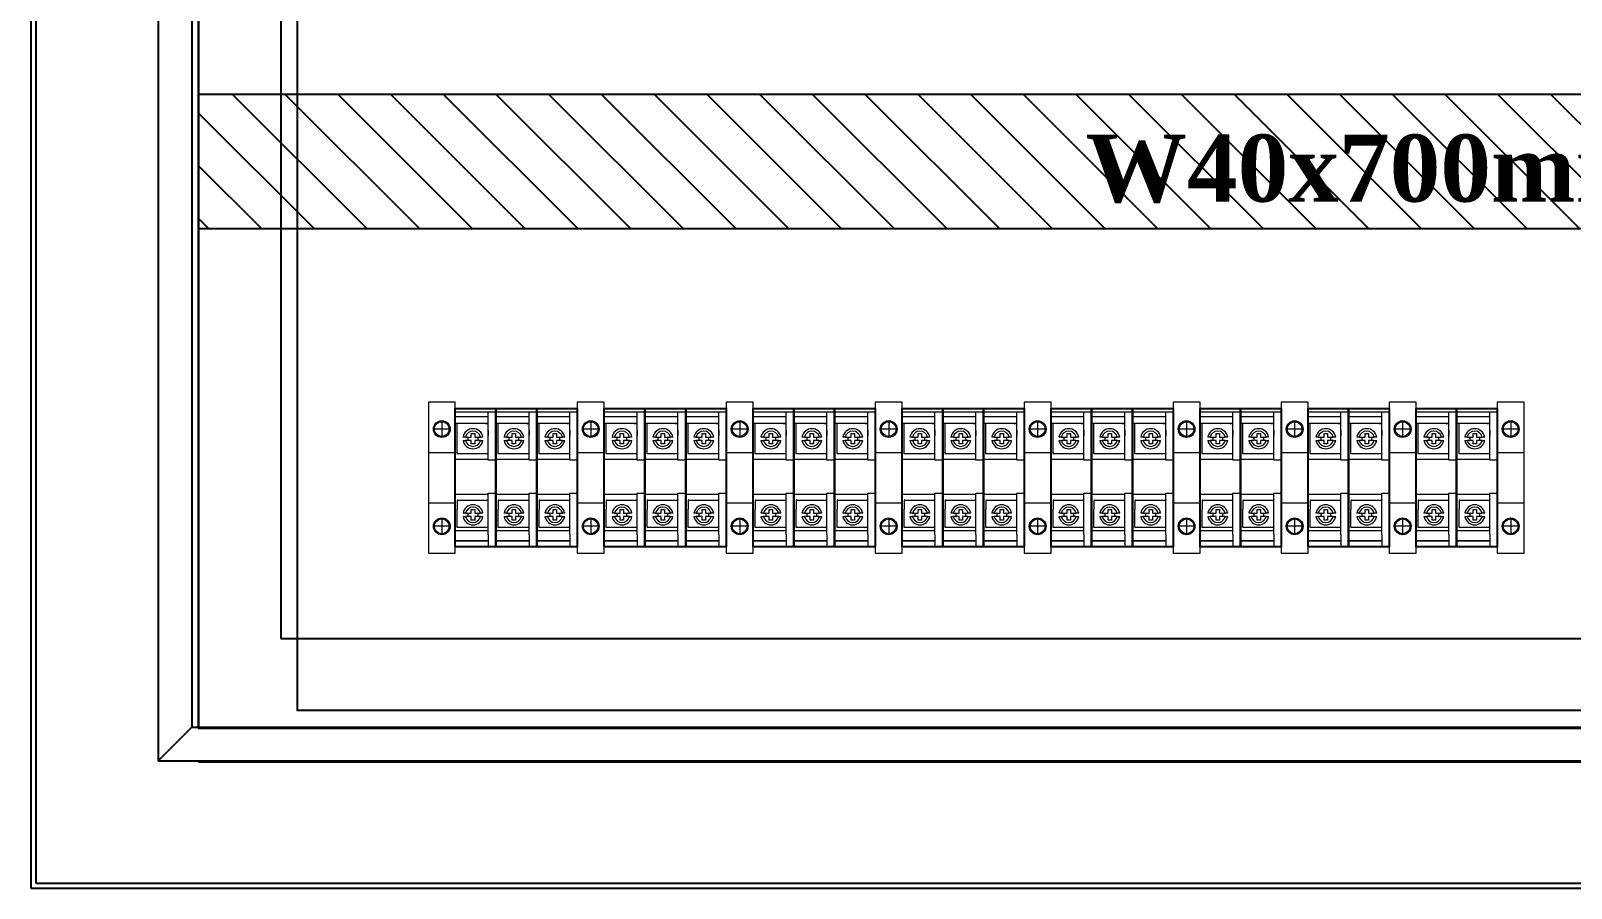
# Model space of a CAD drawing. Header units: millimetres. Extents: x 0 to 3565, y 0 to 2487.
# Drawn here: x 2192.3 to 2651.5, y 1184.6 to 1440.3 of the extents above; entities that cross this region are included whole.
import ezdxf
from ezdxf.enums import TextEntityAlignment as Align

# ---------------------------------------------------------------- set-up
doc = ezdxf.new("R2010")
doc.units = ezdxf.units.MM
doc.layers.add('2', color=2, linetype='Continuous')
doc.layers.add('CHANGE', color=4, linetype='Continuous', lineweight=13)
doc.layers.add('frame', color=6, linetype='Continuous', lineweight=40)
doc.styles.add('Tahoma', font='timesbd.ttf', dxfattribs={"height": 50})

# ---------------------------------------------------------------- blocks, each defined once
blk = doc.blocks.new('*U481')
at = {"ltscale": 100}
h = blk.add_hatch(dxfattribs=at)
h.set_pattern_fill('ANSI31', color=253, scale=3.5, angle=-90, style=0)
h.set_pattern_definition([(315, (295, -0.0001), (7.85772, 7.85772), [])])
h.paths.add_polyline_path([(-102.5, 40), (-102.5, 0), (597.5, 0), (597.5, 40)])
at = {"color": 253, "ltscale": 150}
blk.add_lwpolyline([(-102.5, 40), (-102.5, 0), (597.5, 0), (597.5, 40)], close=True, dxfattribs=at)
at = {"color": 253, "ltscale": 5, "style": 'Tahoma'}
blk.add_attdef('SIZE2', text='', height=20, dxfattribs=at).set_placement((247.5, 18), align=Align.MIDDLE_CENTER)
blk = doc.blocks.new('End Stopper')
at = {"layer": 'CHANGE'}
for p, q in [((8, 22.5), (0, 22.5)), ((0, 22.5), (0, -22.5)), ((8, -22.5), (8, 22.5)), ((0, 7.5), (8, 7.5)), ((0, -7.5), (8, -7.5)), ((0, -22.5), (8, -22.5))]:
    blk.add_line(p, q, dxfattribs=at)
for points in [[(6.2, 14.5), (1.8, 14.5)], [(4, 16.7), (4, 12.3)], [(4, -12.3), (4, -16.7)], [(6.2, -14.5), (1.8, -14.5)]]:
    blk.add_lwpolyline(points, dxfattribs=at)
for centre, radius in [((4, 14.5), 2.5), ((4, 14.5), 2.2), ((4, -14.5), 2.5), ((4, -14.5), 2.2)]:
    blk.add_circle(centre, radius, dxfattribs=at)
blk = doc.blocks.new('*U475')
at = {"color": 7, "linetype": 'Continuous', "lineweight": 15}
for p, q in [((12, 40.15), (0, 40.15)), ((9.8, 38.85), (0, 38.85)), ((9.8, 36.85), (0, 36.85)), ((9.8, 36.77), (0.7, 36.77)), ((9, 36.85), (9.8, 36.85)), ((9.8, 36.85), (9.8, 40.15)), ((9.8, 25.85), (9.8, 38.25)), ((9.8, 34.75), (9.8, 36.85)), ((12, 36.85), (12, 40.15)), ((12, 25.85), (12, 38.25)), ((12, 34.75), (12, 36.85)), ((24.2, 40.15), (12.2, 40.15)), ((22, 38.85), (12.2, 38.85)), ((22, 36.85), (12.2, 36.85)), ((22, 36.77), (12.9, 36.77)), ((21.2, 36.85), (22, 36.85)), ((22, 36.85), (22, 40.15)), ((22, 25.85), (22, 38.25)), ((22, 34.75), (22, 36.85)), ((24.2, 36.85), (24.2, 40.15)), ((24.2, 25.85), (24.2, 38.25)), ((24.2, 34.75), (24.2, 36.85)), ((0.5, 36.57), (0.5, 27.85)), ((9.8, 34.75), (9.8, 33.25)), ((12, 33.25), (12, 34.75)), ((12.7, 36.57), (12.7, 27.85)), ((22, 34.75), (22, 33.25)), ((24.2, 33.25), (24.2, 34.75)), ((0.5, 27.85), (9.8, 27.85)), ((12.7, 27.85), (22, 27.85)), ((0, 26.2), (9.8, 26.2)), ((12, 25.85), (9.8, 25.85)), ((12.2, 26.2), (22, 26.2)), ((24.2, 25.85), (22, 25.85)), ((12, 16), (12, 22)), ((24.2, 16), (24.2, 22)), ((9.8, 15.65), (0, 15.65)), ((0.6, 13.8), (0.6, 12.3)), ((0.8, 14), (9.8, 14)), ((9.8, 16), (12, 16)), ((9.8, 3.6), (9.8, 16)), ((12, 3.6), (12, 16)), ((22, 15.65), (12.2, 15.65)), ((12.8, 13.8), (12.8, 12.3)), ((13, 14), (22, 14)), ((22, 3.6), (22, 16)), ((22, 16), (24.2, 16)), ((24.2, 3.6), (24.2, 16)), ((0.6, 12.3), (0.6, 11.3)), ((0.6, 5.8), (0.6, 11.3)), ((12.8, 12.3), (12.8, 11.3)), ((12.8, 5.8), (12.8, 11.3)), ((0, 4.9), (9.8, 4.9)), ((9.8, 5.8), (0.6, 5.8)), ((12.2, 4.9), (22, 4.9)), ((22, 5.8), (12.8, 5.8)), ((0, 1.8), (9.8, 1.8)), ((9.8, 1.8), (0, 1.8)), ((9.8, 0), (0, 0)), ((9.8, 3.6), (9.8, 0)), ((12, 0), (9.8, 0)), ((12, 2.1), (12, 3.6)), ((12, 0), (12, 2.1)), ((22, 1.8), (12.2, 1.8)), ((12.2, 1.8), (22, 1.8)), ((22, 0), (12.2, 0)), ((22, 3.6), (22, 0)), ((24.2, 0), (22, 0)), ((24.2, 2.1), (24.2, 3.6)), ((24.2, 0), (24.2, 2.1))]:
    blk.add_line(p, q, dxfattribs=at)
at = {"color": 2, "linetype": 'Continuous', "lineweight": 15}
for p, q in [((3.07, 32.77), (4.8, 32.77)), ((3.8, 32.77), (3.8, 31.77)), ((4.8, 33.83), (5.8, 33.83)), ((4.8, 32.77), (4.8, 33.83)), ((5.8, 33.83), (5.8, 32.77)), ((5.8, 32.77), (7.53, 32.77)), ((6.8, 31.77), (6.8, 32.77)), ((15.27, 32.77), (17, 32.77)), ((16, 32.77), (16, 31.77)), ((17, 32.77), (17, 33.83)), ((17, 33.83), (18, 33.83)), ((18, 33.83), (18, 32.77)), ((18, 32.77), (19.73, 32.77)), ((19, 31.77), (19, 32.77)), ((4.8, 31.77), (3.07, 31.77)), ((4.8, 30.71), (4.8, 31.77)), ((5.8, 30.71), (4.8, 30.71)), ((7.53, 31.77), (5.8, 31.77)), ((5.8, 31.77), (5.8, 30.71)), ((17, 31.77), (15.27, 31.77)), ((17, 30.71), (17, 31.77)), ((18, 30.71), (17, 30.71)), ((18, 31.77), (18, 30.71)), ((19.73, 31.77), (18, 31.77)), ((3.07, 10.08), (4.8, 10.08)), ((3.8, 10.08), (3.8, 9.08)), ((4.8, 11.14), (5.8, 11.14)), ((4.8, 10.08), (4.8, 11.14)), ((5.8, 11.14), (5.8, 10.08)), ((5.8, 10.08), (7.53, 10.08)), ((6.8, 9.08), (6.8, 10.08)), ((15.27, 10.08), (17, 10.08)), ((16, 10.08), (16, 9.08)), ((17, 10.08), (17, 11.14)), ((17, 11.14), (18, 11.14)), ((18, 11.14), (18, 10.08)), ((18, 10.08), (19.73, 10.08)), ((19, 9.08), (19, 10.08)), ((4.8, 9.08), (3.07, 9.08)), ((4.8, 8.02), (4.8, 9.08)), ((5.8, 8.02), (4.8, 8.02)), ((7.53, 9.08), (5.8, 9.08)), ((5.8, 9.08), (5.8, 8.02)), ((17, 9.08), (15.27, 9.08)), ((17, 8.02), (17, 9.08)), ((18, 8.02), (17, 8.02)), ((18, 9.08), (18, 8.02)), ((19.73, 9.08), (18, 9.08))]:
    blk.add_line(p, q, dxfattribs=at)
at = {"color": 7}
for points in [[(0, 41.3), (12, 41.3), (12, 0), (0, 0)], [(12.2, 41.3), (24.2, 41.3), (24.2, 0), (12.2, 0)]]:
    blk.add_lwpolyline(points, close=True, dxfattribs=at)
at = {"color": 7, "linetype": 'Continuous', "lineweight": 15}
for centre in [(0.7, 36.57), (12.9, 36.57), (0.8, 13.8), (13, 13.8)]:
    blk.add_arc(centre, 0.2, 90, 180, dxfattribs=at)
at = {"color": 2, "linetype": 'Continuous', "lineweight": 15}
for centre, radius, start, end in [((5.3, 32.27), 3, 9.5941, 170.4059), ((5.3, 32.27), 2.29, 12.6356, 167.3644), ((17.5, 32.27), 3, 9.5941, 170.4059), ((17.5, 32.27), 2.29, 12.6356, 167.3644), ((5.3, 32.27), 3, 189.5941, 350.4059), ((5.3, 32.27), 2.29, 192.6356, 347.3644), ((17.5, 32.27), 3, 189.5941, 350.4059), ((17.5, 32.27), 2.29, 192.6356, 347.3644), ((5.3, 9.58), 3, 9.5941, 170.4059), ((5.3, 9.58), 2.29, 12.6356, 167.3644), ((17.5, 9.58), 3, 9.5941, 170.4059), ((17.5, 9.58), 2.29, 12.6356, 167.3644), ((5.3, 9.58), 3, 189.5941, 350.4059), ((5.3, 9.58), 2.29, 192.6356, 347.3644), ((17.5, 9.58), 3, 189.5941, 350.4059), ((17.5, 9.58), 2.29, 192.6356, 347.3644)]:
    blk.add_arc(centre, radius, start, end, dxfattribs=at)
for points, knots in [([(3.07, 32.77), (2.96, 32.77), (2.75, 32.77), (2.51, 32.77), (2.36, 32.77), (2.35, 32.77), (2.34, 32.77)], [0, 0, 0, 0, 0.266231, 0.532631, 0.795049, 1, 1, 1, 1]), ([(8.26, 32.77), (8.25, 32.77), (8.23, 32.77), (8.05, 32.77), (7.82, 32.77), (7.62, 32.77), (7.53, 32.77)], [0, 0, 0, 0, 0.258256, 0.516465, 0.775906, 1, 1, 1, 1]), ([(15.27, 32.77), (15.16, 32.77), (14.95, 32.77), (14.71, 32.77), (14.56, 32.77), (14.55, 32.77), (14.54, 32.77)], [0, 0, 0, 0, 0.266231, 0.532631, 0.795049, 1, 1, 1, 1]), ([(20.46, 32.77), (20.45, 32.77), (20.43, 32.77), (20.25, 32.77), (20.02, 32.77), (19.82, 32.77), (19.73, 32.77)], [0, 0, 0, 0, 0.258256, 0.516465, 0.775906, 1, 1, 1, 1]), ([(2.34, 31.77), (2.35, 31.77), (2.37, 31.77), (2.55, 31.77), (2.78, 31.77), (2.98, 31.77), (3.07, 31.77)], [0, 0, 0, 0, 0.258253, 0.516467, 0.775907, 1, 1, 1, 1]), ([(7.53, 31.77), (7.64, 31.77), (7.85, 31.77), (8.09, 31.77), (8.24, 31.77), (8.25, 31.77), (8.26, 31.77)], [0, 0, 0, 0, 0.266232, 0.532633, 0.795046, 1, 1, 1, 1]), ([(14.54, 31.77), (14.55, 31.77), (14.57, 31.77), (14.75, 31.77), (14.98, 31.77), (15.18, 31.77), (15.27, 31.77)], [0, 0, 0, 0, 0.258253, 0.516467, 0.775907, 1, 1, 1, 1]), ([(19.73, 31.77), (19.84, 31.77), (20.05, 31.77), (20.29, 31.77), (20.44, 31.77), (20.45, 31.77), (20.46, 31.77)], [0, 0, 0, 0, 0.266232, 0.532633, 0.795046, 1, 1, 1, 1]), ([(3.07, 10.08), (2.96, 10.08), (2.75, 10.08), (2.51, 10.08), (2.36, 10.08), (2.35, 10.08), (2.34, 10.08)], [0, 0, 0, 0, 0.266231, 0.532631, 0.795049, 1, 1, 1, 1]), ([(8.26, 10.08), (8.25, 10.08), (8.23, 10.08), (8.05, 10.08), (7.82, 10.08), (7.62, 10.08), (7.53, 10.08)], [0, 0, 0, 0, 0.258256, 0.516465, 0.775906, 1, 1, 1, 1]), ([(15.27, 10.08), (15.16, 10.08), (14.95, 10.08), (14.71, 10.08), (14.56, 10.08), (14.55, 10.08), (14.54, 10.08)], [0, 0, 0, 0, 0.266231, 0.532631, 0.795049, 1, 1, 1, 1]), ([(20.46, 10.08), (20.45, 10.08), (20.43, 10.08), (20.25, 10.08), (20.02, 10.08), (19.82, 10.08), (19.73, 10.08)], [0, 0, 0, 0, 0.258256, 0.516465, 0.775906, 1, 1, 1, 1]), ([(2.34, 9.08), (2.35, 9.08), (2.37, 9.08), (2.55, 9.08), (2.78, 9.08), (2.98, 9.08), (3.07, 9.08)], [0, 0, 0, 0, 0.258253, 0.516467, 0.775907, 1, 1, 1, 1]), ([(7.53, 9.08), (7.64, 9.08), (7.85, 9.08), (8.09, 9.08), (8.24, 9.08), (8.25, 9.08), (8.26, 9.08)], [0, 0, 0, 0, 0.266232, 0.532633, 0.795046, 1, 1, 1, 1]), ([(14.54, 9.08), (14.55, 9.08), (14.57, 9.08), (14.75, 9.08), (14.98, 9.08), (15.18, 9.08), (15.27, 9.08)], [0, 0, 0, 0, 0.258253, 0.516467, 0.775907, 1, 1, 1, 1]), ([(19.73, 9.08), (19.84, 9.08), (20.05, 9.08), (20.29, 9.08), (20.44, 9.08), (20.45, 9.08), (20.46, 9.08)], [0, 0, 0, 0, 0.266232, 0.532633, 0.795046, 1, 1, 1, 1])]:
    blk.add_open_spline(points, degree=3, knots=knots, dxfattribs=at)
blk = doc.blocks.new('*U476')
at = {"color": 7, "linetype": 'Continuous', "lineweight": 15}
for p, q in [((12, 40.15), (0, 40.15)), ((9.8, 38.85), (0, 38.85)), ((9.8, 36.85), (0, 36.85)), ((9.8, 36.77), (0.7, 36.77)), ((9, 36.85), (9.8, 36.85)), ((9.8, 36.85), (9.8, 40.15)), ((9.8, 25.85), (9.8, 38.25)), ((9.8, 34.75), (9.8, 36.85)), ((12, 36.85), (12, 40.15)), ((12, 25.85), (12, 38.25)), ((12, 34.75), (12, 36.85)), ((24.2, 40.15), (12.2, 40.15)), ((22, 38.85), (12.2, 38.85)), ((22, 36.85), (12.2, 36.85)), ((22, 36.77), (12.9, 36.77)), ((21.2, 36.85), (22, 36.85)), ((22, 36.85), (22, 40.15)), ((22, 25.85), (22, 38.25)), ((22, 34.75), (22, 36.85)), ((24.2, 36.85), (24.2, 40.15)), ((24.2, 25.85), (24.2, 38.25)), ((24.2, 34.75), (24.2, 36.85)), ((36.4, 40.15), (24.4, 40.15)), ((34.2, 38.85), (24.4, 38.85)), ((34.2, 36.85), (24.4, 36.85)), ((34.2, 36.77), (25.1, 36.77)), ((33.4, 36.85), (34.2, 36.85)), ((34.2, 36.85), (34.2, 40.15)), ((34.2, 25.85), (34.2, 38.25)), ((34.2, 34.75), (34.2, 36.85)), ((36.4, 36.85), (36.4, 40.15)), ((36.4, 25.85), (36.4, 38.25)), ((36.4, 34.75), (36.4, 36.85)), ((0.5, 36.57), (0.5, 27.85)), ((9.8, 34.75), (9.8, 33.25)), ((12, 33.25), (12, 34.75)), ((12.7, 36.57), (12.7, 27.85)), ((22, 34.75), (22, 33.25)), ((24.2, 33.25), (24.2, 34.75)), ((24.9, 36.57), (24.9, 27.85)), ((34.2, 34.75), (34.2, 33.25)), ((36.4, 33.25), (36.4, 34.75)), ((0.5, 27.85), (9.8, 27.85)), ((12.7, 27.85), (22, 27.85)), ((24.9, 27.85), (34.2, 27.85)), ((0, 26.2), (9.8, 26.2)), ((12, 25.85), (9.8, 25.85)), ((12.2, 26.2), (22, 26.2)), ((24.2, 25.85), (22, 25.85)), ((24.4, 26.2), (34.2, 26.2)), ((36.4, 25.85), (34.2, 25.85)), ((12, 16), (12, 22)), ((24.2, 16), (24.2, 22)), ((36.4, 16), (36.4, 22)), ((9.8, 15.65), (0, 15.65)), ((0.6, 13.8), (0.6, 12.3)), ((0.8, 14), (9.8, 14)), ((9.8, 16), (12, 16)), ((9.8, 3.6), (9.8, 16)), ((12, 3.6), (12, 16)), ((22, 15.65), (12.2, 15.65)), ((12.8, 13.8), (12.8, 12.3)), ((13, 14), (22, 14)), ((22, 3.6), (22, 16)), ((22, 16), (24.2, 16)), ((24.2, 3.6), (24.2, 16)), ((34.2, 15.65), (24.4, 15.65)), ((25, 13.8), (25, 12.3)), ((25.2, 14), (34.2, 14)), ((34.2, 3.6), (34.2, 16)), ((34.2, 16), (36.4, 16)), ((36.4, 3.6), (36.4, 16)), ((0.6, 12.3), (0.6, 11.3)), ((0.6, 5.8), (0.6, 11.3)), ((12.8, 12.3), (12.8, 11.3)), ((12.8, 5.8), (12.8, 11.3)), ((25, 12.3), (25, 11.3)), ((25, 5.8), (25, 11.3)), ((0, 4.9), (9.8, 4.9)), ((9.8, 5.8), (0.6, 5.8)), ((12.2, 4.9), (22, 4.9)), ((22, 5.8), (12.8, 5.8)), ((24.4, 4.9), (34.2, 4.9)), ((34.2, 5.8), (25, 5.8)), ((0, 1.8), (9.8, 1.8)), ((9.8, 1.8), (0, 1.8)), ((9.8, 0), (0, 0)), ((9.8, 3.6), (9.8, 0)), ((12, 0), (9.8, 0)), ((12, 2.1), (12, 3.6)), ((12, 0), (12, 2.1)), ((22, 1.8), (12.2, 1.8)), ((12.2, 1.8), (22, 1.8)), ((22, 0), (12.2, 0)), ((22, 3.6), (22, 0)), ((24.2, 0), (22, 0)), ((24.2, 2.1), (24.2, 3.6)), ((24.2, 0), (24.2, 2.1)), ((34.2, 1.8), (24.4, 1.8)), ((24.4, 1.8), (34.2, 1.8)), ((34.2, 0), (24.4, 0)), ((34.2, 3.6), (34.2, 0)), ((36.4, 0), (34.2, 0)), ((36.4, 2.1), (36.4, 3.6)), ((36.4, 0), (36.4, 2.1))]:
    blk.add_line(p, q, dxfattribs=at)
at = {"color": 2, "linetype": 'Continuous', "lineweight": 15}
for p, q in [((3.07, 32.77), (4.8, 32.77)), ((3.8, 32.77), (3.8, 31.77)), ((4.8, 33.83), (5.8, 33.83)), ((4.8, 32.77), (4.8, 33.83)), ((5.8, 33.83), (5.8, 32.77)), ((5.8, 32.77), (7.53, 32.77)), ((6.8, 31.77), (6.8, 32.77)), ((15.27, 32.77), (17, 32.77)), ((16, 32.77), (16, 31.77)), ((17, 32.77), (17, 33.83)), ((17, 33.83), (18, 33.83)), ((18, 33.83), (18, 32.77)), ((18, 32.77), (19.73, 32.77)), ((19, 31.77), (19, 32.77)), ((27.47, 32.77), (29.2, 32.77)), ((28.2, 32.77), (28.2, 31.77)), ((29.2, 32.77), (29.2, 33.83)), ((29.2, 33.83), (30.2, 33.83)), ((30.2, 33.83), (30.2, 32.77)), ((30.2, 32.77), (31.93, 32.77)), ((31.2, 31.77), (31.2, 32.77)), ((4.8, 31.77), (3.07, 31.77)), ((4.8, 30.71), (4.8, 31.77)), ((5.8, 30.71), (4.8, 30.71)), ((7.53, 31.77), (5.8, 31.77)), ((5.8, 31.77), (5.8, 30.71)), ((17, 31.77), (15.27, 31.77)), ((17, 30.71), (17, 31.77)), ((18, 30.71), (17, 30.71)), ((18, 31.77), (18, 30.71)), ((19.73, 31.77), (18, 31.77)), ((29.2, 31.77), (27.47, 31.77)), ((29.2, 30.71), (29.2, 31.77)), ((30.2, 30.71), (29.2, 30.71)), ((30.2, 31.77), (30.2, 30.71)), ((31.93, 31.77), (30.2, 31.77)), ((3.07, 10.08), (4.8, 10.08)), ((3.8, 10.08), (3.8, 9.08)), ((4.8, 11.14), (5.8, 11.14)), ((4.8, 10.08), (4.8, 11.14)), ((5.8, 11.14), (5.8, 10.08)), ((5.8, 10.08), (7.53, 10.08)), ((6.8, 9.08), (6.8, 10.08)), ((15.27, 10.08), (17, 10.08)), ((16, 10.08), (16, 9.08)), ((17, 10.08), (17, 11.14)), ((17, 11.14), (18, 11.14)), ((18, 11.14), (18, 10.08)), ((18, 10.08), (19.73, 10.08)), ((19, 9.08), (19, 10.08)), ((27.47, 10.08), (29.2, 10.08)), ((28.2, 10.08), (28.2, 9.08)), ((29.2, 10.08), (29.2, 11.14)), ((29.2, 11.14), (30.2, 11.14)), ((30.2, 11.14), (30.2, 10.08)), ((30.2, 10.08), (31.93, 10.08)), ((31.2, 9.08), (31.2, 10.08)), ((4.8, 9.08), (3.07, 9.08)), ((4.8, 8.02), (4.8, 9.08)), ((5.8, 8.02), (4.8, 8.02)), ((7.53, 9.08), (5.8, 9.08)), ((5.8, 9.08), (5.8, 8.02)), ((17, 9.08), (15.27, 9.08)), ((17, 8.02), (17, 9.08)), ((18, 8.02), (17, 8.02)), ((18, 9.08), (18, 8.02)), ((19.73, 9.08), (18, 9.08)), ((29.2, 9.08), (27.47, 9.08)), ((29.2, 8.02), (29.2, 9.08)), ((30.2, 8.02), (29.2, 8.02)), ((30.2, 9.08), (30.2, 8.02)), ((31.93, 9.08), (30.2, 9.08))]:
    blk.add_line(p, q, dxfattribs=at)
at = {"color": 7}
for points in [[(0, 41.3), (12, 41.3), (12, 0), (0, 0)], [(12.2, 41.3), (24.2, 41.3), (24.2, 0), (12.2, 0)], [(24.4, 41.3), (36.4, 41.3), (36.4, 0), (24.4, 0)]]:
    blk.add_lwpolyline(points, close=True, dxfattribs=at)
at = {"color": 7, "linetype": 'Continuous', "lineweight": 15}
for centre in [(0.7, 36.57), (12.9, 36.57), (25.1, 36.57), (0.8, 13.8), (13, 13.8), (25.2, 13.8)]:
    blk.add_arc(centre, 0.2, 90, 180, dxfattribs=at)
at = {"color": 2, "linetype": 'Continuous', "lineweight": 15}
for centre, radius, start, end in [((5.3, 32.27), 3, 9.5941, 170.4059), ((5.3, 32.27), 2.29, 12.6356, 167.3644), ((17.5, 32.27), 3, 9.5941, 170.4059), ((17.5, 32.27), 2.29, 12.6356, 167.3644), ((29.7, 32.27), 3, 9.5941, 170.4059), ((29.7, 32.27), 2.29, 12.6356, 167.3644), ((5.3, 32.27), 3, 189.5941, 350.4059), ((5.3, 32.27), 2.29, 192.6356, 347.3644), ((17.5, 32.27), 3, 189.5941, 350.4059), ((17.5, 32.27), 2.29, 192.6356, 347.3644), ((29.7, 32.27), 3, 189.5941, 350.4059), ((29.7, 32.27), 2.29, 192.6356, 347.3644), ((5.3, 9.58), 3, 9.5941, 170.4059), ((5.3, 9.58), 2.29, 12.6356, 167.3644), ((17.5, 9.58), 3, 9.5941, 170.4059), ((17.5, 9.58), 2.29, 12.6356, 167.3644), ((29.7, 9.58), 3, 9.5941, 170.4059), ((29.7, 9.58), 2.29, 12.6356, 167.3644), ((5.3, 9.58), 3, 189.5941, 350.4059), ((5.3, 9.58), 2.29, 192.6356, 347.3644), ((17.5, 9.58), 3, 189.5941, 350.4059), ((17.5, 9.58), 2.29, 192.6356, 347.3644), ((29.7, 9.58), 3, 189.5941, 350.4059), ((29.7, 9.58), 2.29, 192.6356, 347.3644)]:
    blk.add_arc(centre, radius, start, end, dxfattribs=at)
for points, knots in [([(3.07, 32.77), (2.96, 32.77), (2.75, 32.77), (2.51, 32.77), (2.36, 32.77), (2.35, 32.77), (2.34, 32.77)], [0, 0, 0, 0, 0.266231, 0.532631, 0.795049, 1, 1, 1, 1]), ([(8.26, 32.77), (8.25, 32.77), (8.23, 32.77), (8.05, 32.77), (7.82, 32.77), (7.62, 32.77), (7.53, 32.77)], [0, 0, 0, 0, 0.258256, 0.516465, 0.775906, 1, 1, 1, 1]), ([(15.27, 32.77), (15.16, 32.77), (14.95, 32.77), (14.71, 32.77), (14.56, 32.77), (14.55, 32.77), (14.54, 32.77)], [0, 0, 0, 0, 0.266231, 0.532631, 0.795049, 1, 1, 1, 1]), ([(20.46, 32.77), (20.45, 32.77), (20.43, 32.77), (20.25, 32.77), (20.02, 32.77), (19.82, 32.77), (19.73, 32.77)], [0, 0, 0, 0, 0.258256, 0.516465, 0.775906, 1, 1, 1, 1]), ([(27.47, 32.77), (27.36, 32.77), (27.15, 32.77), (26.91, 32.77), (26.76, 32.77), (26.75, 32.77), (26.74, 32.77)], [0, 0, 0, 0, 0.266231, 0.532631, 0.795049, 1, 1, 1, 1]), ([(32.66, 32.77), (32.65, 32.77), (32.63, 32.77), (32.45, 32.77), (32.22, 32.77), (32.02, 32.77), (31.93, 32.77)], [0, 0, 0, 0, 0.258256, 0.516465, 0.775906, 1, 1, 1, 1]), ([(2.34, 31.77), (2.35, 31.77), (2.37, 31.77), (2.55, 31.77), (2.78, 31.77), (2.98, 31.77), (3.07, 31.77)], [0, 0, 0, 0, 0.258253, 0.516467, 0.775907, 1, 1, 1, 1]), ([(7.53, 31.77), (7.64, 31.77), (7.85, 31.77), (8.09, 31.77), (8.24, 31.77), (8.25, 31.77), (8.26, 31.77)], [0, 0, 0, 0, 0.266232, 0.532633, 0.795046, 1, 1, 1, 1]), ([(14.54, 31.77), (14.55, 31.77), (14.57, 31.77), (14.75, 31.77), (14.98, 31.77), (15.18, 31.77), (15.27, 31.77)], [0, 0, 0, 0, 0.258253, 0.516467, 0.775907, 1, 1, 1, 1]), ([(19.73, 31.77), (19.84, 31.77), (20.05, 31.77), (20.29, 31.77), (20.44, 31.77), (20.45, 31.77), (20.46, 31.77)], [0, 0, 0, 0, 0.266232, 0.532633, 0.795046, 1, 1, 1, 1]), ([(26.74, 31.77), (26.75, 31.77), (26.77, 31.77), (26.95, 31.77), (27.18, 31.77), (27.38, 31.77), (27.47, 31.77)], [0, 0, 0, 0, 0.258253, 0.516467, 0.775907, 1, 1, 1, 1]), ([(31.93, 31.77), (32.04, 31.77), (32.25, 31.77), (32.49, 31.77), (32.64, 31.77), (32.65, 31.77), (32.66, 31.77)], [0, 0, 0, 0, 0.266232, 0.532633, 0.795046, 1, 1, 1, 1]), ([(3.07, 10.08), (2.96, 10.08), (2.75, 10.08), (2.51, 10.08), (2.36, 10.08), (2.35, 10.08), (2.34, 10.08)], [0, 0, 0, 0, 0.266231, 0.532631, 0.795049, 1, 1, 1, 1]), ([(8.26, 10.08), (8.25, 10.08), (8.23, 10.08), (8.05, 10.08), (7.82, 10.08), (7.62, 10.08), (7.53, 10.08)], [0, 0, 0, 0, 0.258256, 0.516465, 0.775906, 1, 1, 1, 1]), ([(15.27, 10.08), (15.16, 10.08), (14.95, 10.08), (14.71, 10.08), (14.56, 10.08), (14.55, 10.08), (14.54, 10.08)], [0, 0, 0, 0, 0.266231, 0.532631, 0.795049, 1, 1, 1, 1]), ([(20.46, 10.08), (20.45, 10.08), (20.43, 10.08), (20.25, 10.08), (20.02, 10.08), (19.82, 10.08), (19.73, 10.08)], [0, 0, 0, 0, 0.258256, 0.516465, 0.775906, 1, 1, 1, 1]), ([(27.47, 10.08), (27.36, 10.08), (27.15, 10.08), (26.91, 10.08), (26.76, 10.08), (26.75, 10.08), (26.74, 10.08)], [0, 0, 0, 0, 0.266231, 0.532631, 0.795049, 1, 1, 1, 1]), ([(32.66, 10.08), (32.65, 10.08), (32.63, 10.08), (32.45, 10.08), (32.22, 10.08), (32.02, 10.08), (31.93, 10.08)], [0, 0, 0, 0, 0.258256, 0.516465, 0.775906, 1, 1, 1, 1]), ([(2.34, 9.08), (2.35, 9.08), (2.37, 9.08), (2.55, 9.08), (2.78, 9.08), (2.98, 9.08), (3.07, 9.08)], [0, 0, 0, 0, 0.258253, 0.516467, 0.775907, 1, 1, 1, 1]), ([(7.53, 9.08), (7.64, 9.08), (7.85, 9.08), (8.09, 9.08), (8.24, 9.08), (8.25, 9.08), (8.26, 9.08)], [0, 0, 0, 0, 0.266232, 0.532633, 0.795046, 1, 1, 1, 1]), ([(14.54, 9.08), (14.55, 9.08), (14.57, 9.08), (14.75, 9.08), (14.98, 9.08), (15.18, 9.08), (15.27, 9.08)], [0, 0, 0, 0, 0.258253, 0.516467, 0.775907, 1, 1, 1, 1]), ([(19.73, 9.08), (19.84, 9.08), (20.05, 9.08), (20.29, 9.08), (20.44, 9.08), (20.45, 9.08), (20.46, 9.08)], [0, 0, 0, 0, 0.266232, 0.532633, 0.795046, 1, 1, 1, 1]), ([(26.74, 9.08), (26.75, 9.08), (26.77, 9.08), (26.95, 9.08), (27.18, 9.08), (27.38, 9.08), (27.47, 9.08)], [0, 0, 0, 0, 0.258253, 0.516467, 0.775907, 1, 1, 1, 1]), ([(31.93, 9.08), (32.04, 9.08), (32.25, 9.08), (32.49, 9.08), (32.64, 9.08), (32.65, 9.08), (32.66, 9.08)], [0, 0, 0, 0, 0.266232, 0.532633, 0.795046, 1, 1, 1, 1])]:
    blk.add_open_spline(points, degree=3, knots=knots, dxfattribs=at)

msp = doc.modelspace()

# ---------------------------------------------------------------- linework, layer by layer
at = {"color": 7}
msp.add_line((2240.34, 1232.58), (2230.34, 1222.58), dxfattribs=at)
for points in [[(2192.34, 1184.58), (2992.34, 1184.58), (2992.34, 2284.58), (2192.34, 2284.58)], [(2193.84, 1186.08), (2990.84, 1186.08), (2990.84, 2283.08), (2193.84, 2283.08)], [(2230.34, 1222.58), (2954.34, 1222.58), (2954.34, 2224.08), (2230.34, 2224.08)], [(2240.34, 1232.58), (2944.34, 1232.58), (2944.34, 2214.08), (2240.34, 2214.08)]]:
    msp.add_lwpolyline(points, close=True, dxfattribs=at)
msp.add_lwpolyline([(2242.34, 2232.31), (2942.34, 2232.31), (2942.34, 1232.31), (2242.34, 1232.31)], close=True)
at = {"color": 1}
msp.add_lwpolyline([(2271.84, 2209.08), (2912.84, 2209.08), (2912.84, 1237.58), (2271.84, 1237.58)], close=True, dxfattribs=at)
at = {"color": 5}
msp.add_lwpolyline([(2266.84, 1259.08), (2917.84, 1259.08), (2917.84, 2187.58), (2266.84, 2187.58)], close=True, dxfattribs=at)
at = {"layer": '2', "color": 7}
for p, q in [((2242.34, 2146.31), (2242.34, 1232.31)), ((2242.34, 1232.31), (2942.34, 1232.31)), ((2242.34, 1222.31), (2947.34, 1222.31))]:
    msp.add_line(p, q, dxfattribs=at)

# ---------------------------------------------------------------- block references
at = {"ltscale": 5}
msp.add_blockref('*U481', (2344.84, 1381.35), dxfattribs=at).add_auto_attribs({'SIZE2': 'W40x700mm'})
at = {"color": 7}
for name, p in [('*U476', (2318.84, 1286.37)), ('*U476', (2363.24, 1286.37)), ('*U476', (2407.64, 1286.37)), ('*U476', (2452.04, 1286.37)), ('*U476', (2496.44, 1286.37)), ('*U475', (2540.84, 1286.37)), ('*U475', (2573.04, 1286.37)), ('*U475', (2605.24, 1286.37))]:
    msp.add_blockref(name, p, dxfattribs=at)
at = {"layer": 'frame'}
for p in [(2310.84, 1307.02), (2355.24, 1307.02), (2355.24, 1307.02), (2399.64, 1307.02), (2399.64, 1307.02), (2444.04, 1307.02), (2444.04, 1307.02), (2488.44, 1307.02), (2488.44, 1307.02), (2532.84, 1307.02), (2532.84, 1307.02), (2565.04, 1307.02), (2565.04, 1307.02), (2565.04, 1307.02), (2597.24, 1307.02), (2597.24, 1307.02), (2597.24, 1307.02), (2629.44, 1307.02)]:
    msp.add_blockref('End Stopper', p, dxfattribs=at)

doc.saveas('drawing.dxf')
